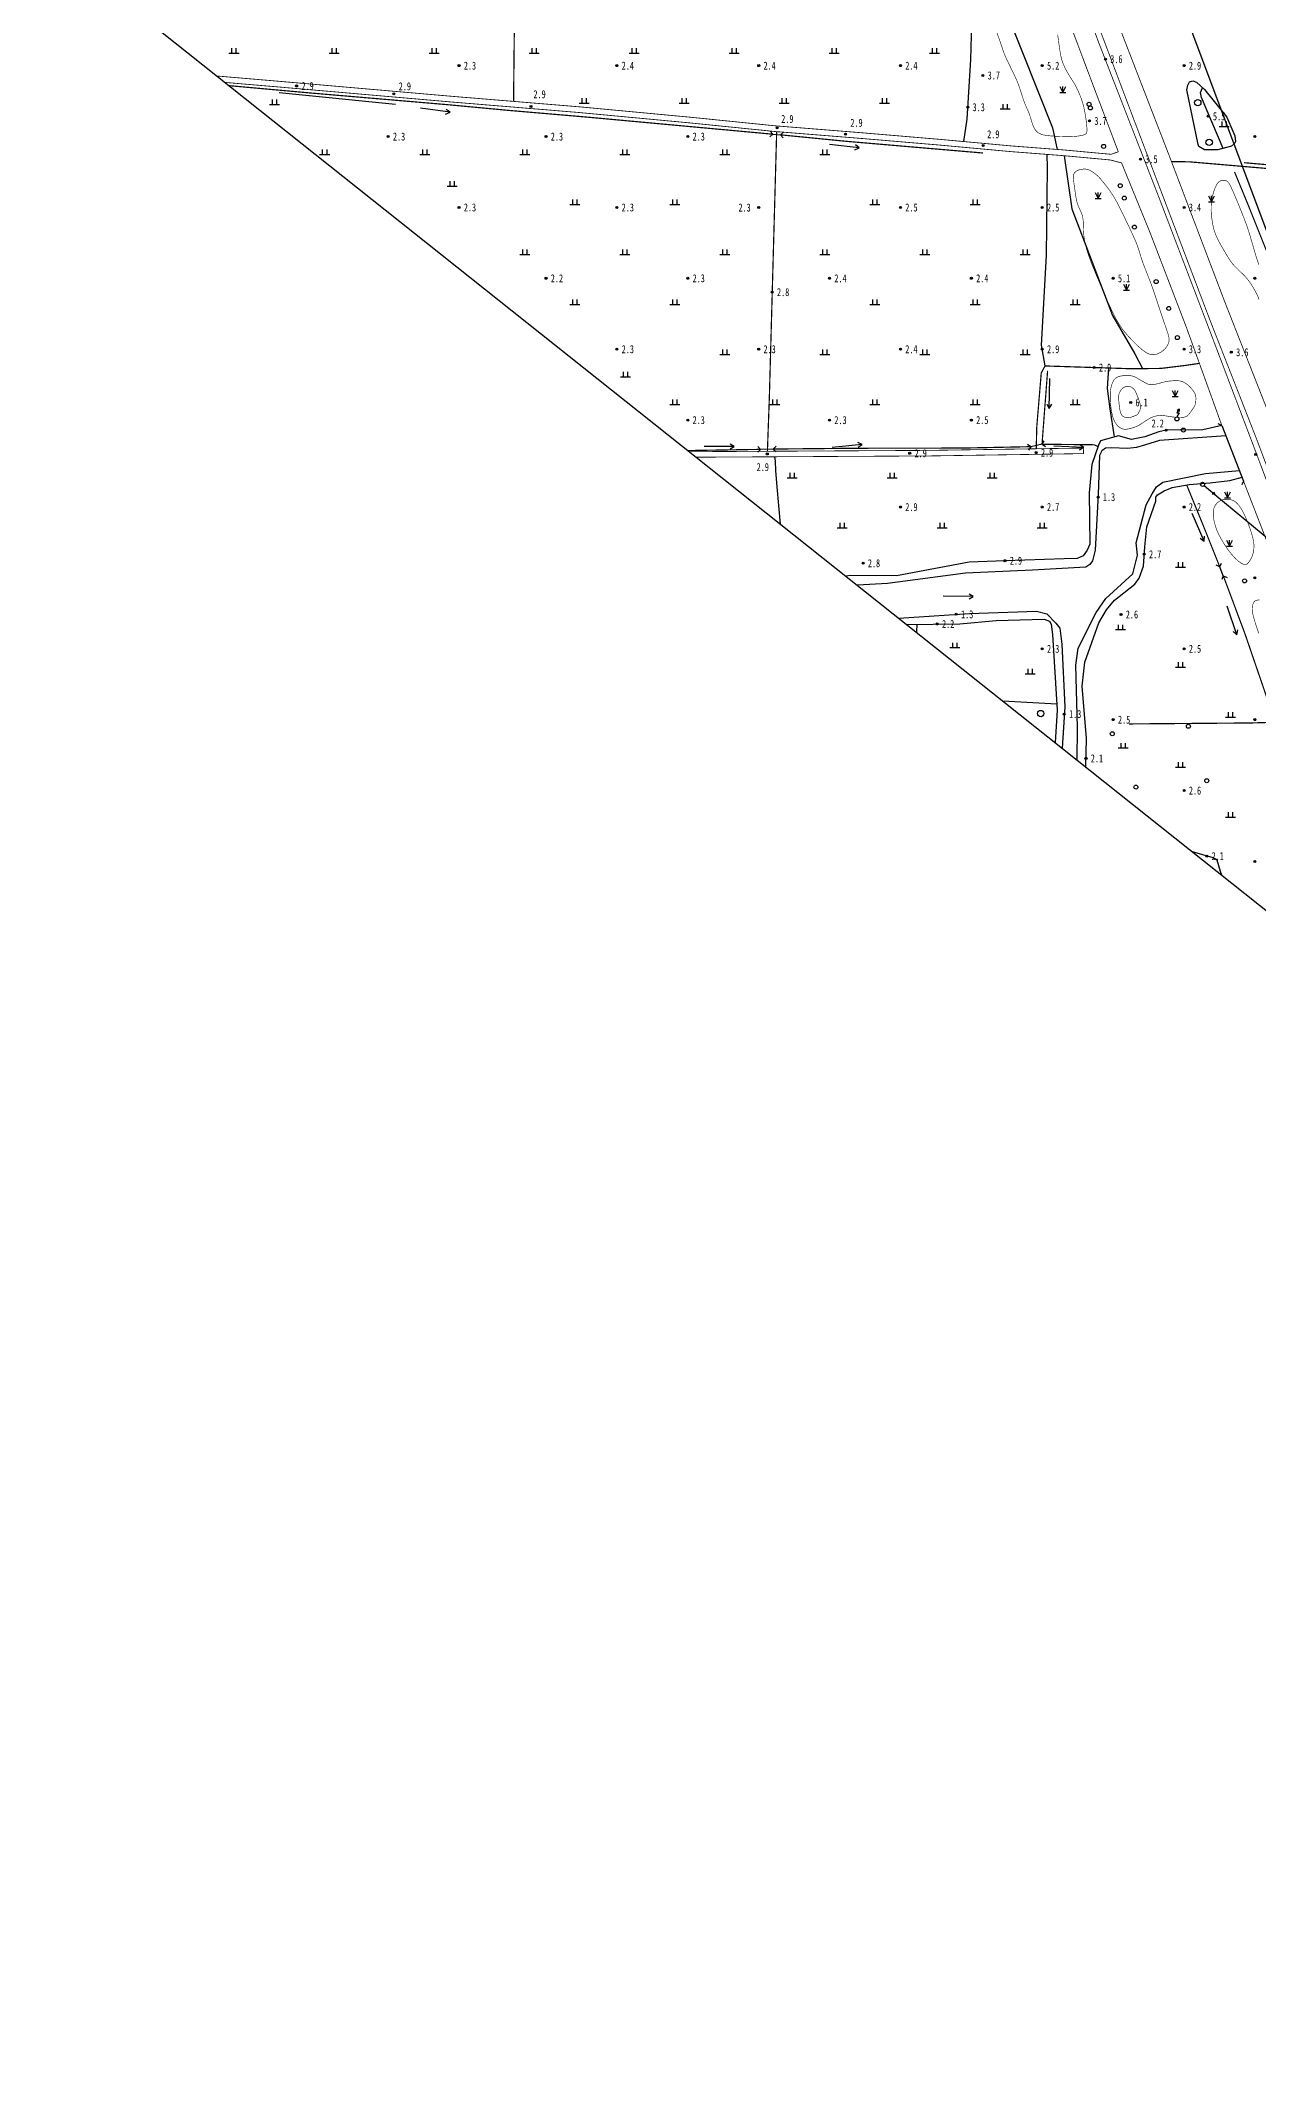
# Model space of a CAD drawing. Header units: metres. Extents: x 494039 to 619385, y 3351420 to 3402703.
# Drawn here: x 582083 to 582692, y 3395149 to 3396165 of the extents above; entities that cross this region are included whole.
import ezdxf
from ezdxf.enums import TextEntityAlignment as Align

# ---------------------------------------------------------------- set-up
doc = ezdxf.new("R2010")
doc.units = ezdxf.units.M
for name, pattern in [('2180', [0]), ('4410a', [0]), ('4430', [0]), ('8521', [0]), ('9376', [0]), ('9610', [0])]:
    doc.linetypes.add(name, pattern=pattern)
for name, color, linetype in [('210100', 130, 'Continuous'), ('220200', 130, 'Continuous'), ('220900', 130, '2180'), ('261301', 141, 'Continuous'), ('340506', 8, 'Continuous'), ('420500', 8, 'Continuous'), ('430300', 8, 'Continuous'), ('440200', 8, '4410a'), ('440300', 8, '4430'), ('510301', 8, 'Continuous'), ('541000', 8, 'Continuous'), ('541200', 8, 'Continuous'), ('720100', 8, 'Continuous'), ('760201', 8, '8521'), ('810100', 8, '9610'), ('810302', 8, 'Continuous'), ('810501', 8, 'Continuous'), ('810510', 8, 'Continuous'), ('820200', 8, 'Continuous'), ('范围线', 8, 'Continuous')]:
    doc.layers.add(name, color=color, linetype=linetype)
doc.layers.add('710101', color=8, linetype='Continuous', lineweight=0)

# ---------------------------------------------------------------- blocks, each defined once
blk = doc.blocks.new('OL')
at = {"linetype": 'Continuous'}
for p, q in [((0.58, 2.51), (0, 1.5)), ((0, 1.5), (0.58, 1.5)), ((0.58, 1.5), (0, 0.5)), ((0.58, 1.5), (0.58, 1.5))]:
    blk.add_line(p, q, dxfattribs=at)
blk.add_polyline3d([(0.07, 2.2, 0), (0.58, 2.51, 0), (0.58, 2.51, 0), (0.57, 1.91, 0)], dxfattribs=at)
blk.add_circle((0, 0), 0.5, dxfattribs=at)
blk = doc.blocks.new('gc170')
at = {"linetype": 'Continuous'}
blk.add_circle((0, 0), 0.5, dxfattribs=at)
blk = doc.blocks.new('gu')
at = {"flags": 128}
for points in [[(3.75, 0), (-3.75, 0)], [(2.71, -0.6), (3.75, 0), (3.75, 0), (2.71, 0.6)]]:
    blk.add_lwpolyline(points, dxfattribs=at)
blk = doc.blocks.new('p_point')
for radius in [0.25, 0.2, 0.15, 0.1, 0.05]:
    blk.add_circle((0, 0), radius)
blk.add_point((0, 0))
blk = doc.blocks.new('vm')
at = {"linetype": 'Continuous'}
for p, q in [((1.25, 0), (-1.25, 0)), ((-0.5, 0), (-0.5, 1.3)), ((0.5, 1.3), (0.5, 0))]:
    blk.add_line(p, q, dxfattribs=at)
blk = doc.blocks.new('v1')
blk.add_circle((0, 0), 0.8)
blk = doc.blocks.new('gc124')
for p, q in [((-0.75, 1.5), (0, 0)), ((-0.75, 0), (0.75, 0)), ((0, 0), (0, 1.5)), ((0, 0), (0.75, 1.5))]:
    blk.add_line(p, q)
blk = doc.blocks.new('gc013b')
at = {"linetype": 'Continuous'}
blk.add_line((0.5, 0), (4, 0), dxfattribs=at)
at = {"linetype": 'Continuous', "flags": 128}
blk.add_lwpolyline([(3.39, 0.35), (4, 0), (3.39, -0.35)], dxfattribs=at)
blk = doc.blocks.new('1-3&1-4')
at = {"layer": '210100', "color": 141, "linetype": 'Continuous', "flags": 128}
for points in [[(582675.3708, 3395967.0662), (582642.1489, 3395964.7641), (582635.1482, 3395962.5107), (582630.7554, 3395961.2597), (582626.2426, 3395960.7368), (582618.0794, 3395960.9737), (582615.2495, 3395960.8235), (582613.3546, 3395959.4807), (582612.2023, 3395957.2323), (582611.5951, 3395937.7822), (582610.0228, 3395909.949), (582608.6811, 3395904.6176), (582607.4453, 3395902.6871), (582605.3477, 3395901.4641), (582578.7999, 3395899.8668), (582545.2454, 3395898.358), (582506.332, 3395893.1543), (582491.2316, 3395892.3506)], [(582601.1065, 3395804.9232), (582601.2074, 3395821.2281), (582600.3775, 3395852.3849), (582601.5106, 3395860.8415), (582610.566, 3395878.7271), (582615.3455, 3395885.723), (582628.9345, 3395898.1266), (582631.1607, 3395907.3975), (582630.5247, 3395913.4945), (582635.6224, 3395932.5072), (582638.5113, 3395937.9783), (582640.7967, 3395941.6157), (582643.8247, 3395943.8397), (582665.1896, 3395948.2238), (582682.1636, 3395949.645)], [(582511.9645, 3395875.8534), (582547.3427, 3395878.3113), (582580.7812, 3395879.4303), (582585.9435, 3395878.0724), (582590.4384, 3395873.3434), (582592.3701, 3395870.8546), (582593.3379, 3395862.858), (582594.8275, 3395831.6023), (582593.6398, 3395810.8645)]]:
    blk.add_lwpolyline(points, dxfattribs=at)
at = {"layer": '220200', "color": 141, "linetype": 'Continuous', "const_width": 0.6, "flags": 128}
for points in [[(582684.5216, 3396103.5643), (582740.2997, 3396098.656), (582788.1817, 3396095.1101), (582823.9501, 3396092.0474), (582839.2796, 3396094.8101), (582840.3789, 3396095.8915), (582842.9797, 3396116.0465), (582844.7849, 3396150.8277), (582850.0569, 3396194.0504), (582849.8383, 3396194.9099), (582832.7429, 3396195.9217), (582794.4645, 3396199.0032), (582738.294, 3396203.2965), (582671.3034, 3396209.1725), (582633.6498, 3396213.1332)], [(582177.4126, 3396142.0561), (582217.883, 3396138.4057), (582286.2927, 3396132.5724), (582317.385, 3396129.6682), (582355.9318, 3396126.3665), (582448.9462, 3396117.8058)], [(582727.9152, 3395977.2611), (582721.4631, 3395994.9952), (582686.3843, 3396082.7621), (582679.6868, 3396098.9818)], [(582583.5065, 3395962.8464), (582586.293, 3395999.5255)], [(582406.6111, 3395959.6831), (582442.8941, 3395960.2775)], [(582449.2351, 3395960.4402), (582492.3199, 3395960.8337), (582543.8897, 3395960.9275), (582577.8512, 3395961.6157)], [(582583.5065, 3395962.8464), (582609.593, 3395962.565), (582611.4771, 3395961.6151)], [(582672.3289, 3395901.5519), (582664.2649, 3395921.7543), (582655.7861, 3395942.4944)], [(582710.8374, 3395827.6656), (582699.2271, 3395826.7342), (582699.0822, 3395826.6883), (582698.5498, 3395827.4288), (582697.3748, 3395831.771), (582684.9314, 3395868.0732), (582674.112, 3395897.0353)]]:
    blk.add_lwpolyline(points, dxfattribs=at)
at = {"layer": '220200', "color": 141, "linetype": 'Continuous', "const_width": 0.6, "elevation": 2.3596, "flags": 128}
blk.add_lwpolyline([(582452.8476, 3396117.4868), (582486.0653, 3396114.2097), (582553.9829, 3396108.4043)], dxfattribs=at)
at = {"layer": '220900', "color": 141, "linetype": 'Continuous'}
for p, q in [((582448.9462, 3396117.8058), (582447.4214, 3396116.5115)), ((582448.9462, 3396117.8058), (582447.6519, 3396119.3306)), ((582452.8476, 3396117.4868), (582454.3724, 3396118.7811)), ((582452.8476, 3396117.4868), (582454.1419, 3396115.962)), ((582442.8941, 3395960.2775), (582441.4441, 3395961.655)), ((582442.8941, 3395960.2775), (582441.5166, 3395958.8275)), ((582449.2351, 3395960.4402), (582450.6126, 3395961.8902)), ((582449.2351, 3395960.4402), (582450.6851, 3395959.0627)), ((582577.8512, 3395961.6157), (582576.1686, 3395962.6968)), ((582577.8512, 3395961.6157), (582576.7701, 3395959.9331)), ((582583.5065, 3395962.8464), (582584.5876, 3395964.529)), ((582583.5065, 3395962.8464), (582585.1891, 3395961.7653)), ((582672.3289, 3395901.5519), (582670.4942, 3395902.348)), ((582672.3289, 3395901.5519), (582673.125, 3395903.3866)), ((582674.112, 3395897.0353), (582673.3159, 3395895.2006)), ((582674.112, 3395897.0353), (582675.9467, 3395896.2392))]:
    blk.add_line(p, q, dxfattribs=at)
at = {"layer": '220900', "color": 141, "linetype": '2180', "flags": 128}
for points, elevation in [([(582448.9462, 3396117.8058), (582452.8476, 3396117.4868)], 2.3596), ([(582449.2351, 3395960.4402), (582442.8941, 3395960.2775)], 2.3111)]:
    blk.add_lwpolyline(points, dxfattribs=dict(at, elevation=elevation))
for points in [[(582583.5065, 3395962.8464), (582577.8512, 3395961.6157)], [(582674.112, 3395897.0353), (582672.3289, 3395901.5519)]]:
    blk.add_lwpolyline(points, dxfattribs=at)
at = {"layer": '420500', "color": 8, "linetype": 'Continuous', "const_width": 0.4, "flags": 128}
for points in [[(582522.9341, 3396459.7968), (582519.1121, 3396476.75), (582512.7256, 3396510.5051), (582511.4571, 3396510.8233), (582510.6369, 3396510.691), (582510.2929, 3396510.3206), (582510.2701, 3396509.6075), (582512.6297, 3396498.3185), (582522.7889, 3396448.4965), (582528.9449, 3396421.6435), (582535.3253, 3396395.0753), (582546.6224, 3396354.7413), (582559.1447, 3396310.8126), (582574.7128, 3396265.6974), (582591.4304, 3396218.8496), (582611.7609, 3396163.7716), (582641.9606, 3396086.1339), (582666.4264, 3396021.9721), (582689.7743, 3395960.4661), (582713.6505, 3395897.159), (582747.2055, 3395809.5492), (582781.8441, 3395719.4713), (582811.345, 3395642.2591), (582813.9149, 3395635.5918)], [(582717.5712, 3395894.6878), (582705.5255, 3395926.2652), (582690.0739, 3395967.1358), (582667.3376, 3396025.115), (582628.8635, 3396126.5571), (582611.278, 3396173.1027), (582590.3664, 3396228.2389), (582572.9703, 3396278.1765), (582558.9014, 3396319.9945), (582548.4948, 3396356.9027), (582540.5304, 3396386.3632), (582529.0999, 3396432.4474), (582522.9341, 3396459.7968)], [(582530.3889, 3396370.3365), (582541.0404, 3396335.0241), (582554.7502, 3396291.6256), (582588.7293, 3396196.209), (582609.3479, 3396141.4372), (582621.6337, 3396109.0188)], [(582698.6887, 3395973.3923), (582674.9036, 3396033.8127), (582647.5042, 3396105.9373), (582620.5335, 3396175.5844), (582595.3814, 3396243.6862), (582571.3743, 3396314.7997), (582555.4591, 3396370.4607)], [(582621.6337, 3396109.0188), (582618.0486, 3396107.7499), (582594.7459, 3396109.8999), (582568.1598, 3396111.9413), (582533.2135, 3396115.1557), (582494.2126, 3396118.4602), (582449.9216, 3396122.0182), (582407.9793, 3396126.2696), (582352.6391, 3396131.4562), (582288.3031, 3396136.7683), (582201.3561, 3396144.3256), (582171.3538, 3396146.877)], [(582175.3774, 3396143.6754), (582201.112, 3396141.4869), (582288.0625, 3396133.9294), (582352.3889, 3396128.618), (582407.7027, 3396123.4339), (582449.6638, 3396119.1806), (582493.9783, 3396115.6208), (582532.9627, 3396112.3176), (582567.9203, 3396109.1022), (582594.5059, 3396107.0608), (582617.5552, 3396104.9342), (582623.2546, 3396103.4489)], [(582623.2546, 3396103.4489), (582637.3948, 3396068.8469), (582655.6201, 3396021.3529), (582673.37, 3395972.1973)], [(582407.3273, 3395959.1132), (582527.2973, 3395959.7684), (582604.189, 3395960.9298), (582604.2309, 3395958.155), (582527.3255, 3395956.9933), (582410.7913, 3395956.3568)], [(582684.2133, 3395944.388), (582699.2375, 3395905.6531), (582711.9141, 3395871.3491), (582732.1828, 3395820.3814), (582756.4185, 3395755.97), (582776.6392, 3395703.0922), (582797.2506, 3395648.8516)]]:
    blk.add_lwpolyline(points, dxfattribs=at)
at = {"layer": '430300', "color": 8, "linetype": 'Continuous'}
for p, q in [((582673.37, 3395972.1973), (582671.5387, 3395973.0011)), ((582684.2133, 3395944.388), (582683.4095, 3395942.5567))]:
    blk.add_line(p, q, dxfattribs=at)
at = {"layer": '430300', "color": 8, "linetype": 'Continuous', "flags": 128}
blk.add_lwpolyline([(582673.37, 3395972.1973), (582684.2133, 3395944.388)], dxfattribs=at)
at = {"layer": '440200', "color": 8, "linetype": '4410a', "const_width": 0.6, "flags": 128}
blk.add_lwpolyline([(582730.7689, 3395823.9368), (582715.5417, 3395824.2805), (582687.6782, 3395823.5217), (582626.9612, 3395823.0394)], dxfattribs=at)
at = {"layer": '440300', "color": 8, "linetype": '4430', "const_width": 0.6, "flags": 128}
for points in [[(582321.7802, 3396232.4242), (582321.6655, 3396220.8598), (582319.9905, 3396188.3357), (582319.4226, 3396134.1988)], [(582446.278, 3395959.337), (582447.2453, 3395986.1385), (582450.9044, 3396119.0809)], [(582648.1903, 3396104.1313), (582657.1828, 3396103.9943), (582726.5421, 3396098.0509), (582807.5944, 3396090.9458), (582841.3713, 3396090.1639)], [(582580.6184, 3395960.5738), (582580.8859, 3395971.6221), (582583.1249, 3395998.4676), (582584.3626, 3396000.8574), (582585.117, 3396001.9684), (582628.4583, 3396000.5619), (582642.9084, 3396000.7366), (582654.7546, 3396002.1753), (582662.1521, 3396003.2635)]]:
    blk.add_lwpolyline(points, dxfattribs=at)
at = {"layer": '541000', "color": 8, "linetype": 'Continuous'}
blk.add_line((582746.3398, 3395934.1755), (582612.0386, 3396293.2799), dxfattribs=at)
at = {"layer": '541200', "color": 8, "linetype": 'Continuous'}
blk.add_line((582669.8939, 3395937.6871), (582735.4024, 3395883.2868), dxfattribs=at)
at = {"layer": '710101', "color": 8, "linetype": 'Continuous', "const_width": 0.3, "elevation": 4, "flags": 128}
for points in [[(582560.4711, 3396169.9128), (582562.6608, 3396163.8094), (582564.29, 3396158.904), (582564.7867, 3396157.6235), (582565.9012, 3396155.1097), (582569.5237, 3396147.6774), (582570.8262, 3396144.8684), (582571.3597, 3396143.6023), (582572.4006, 3396140.6917), (582574.3522, 3396134.6458), (582574.9192, 3396133.1339), (582577.0727, 3396128.1443), (582577.7412, 3396126.1883), (582578.6767, 3396123.002), (582579.2122, 3396121.6264), (582579.7203, 3396120.6267), (582579.9915, 3396120.1915), (582580.5079, 3396119.5177), (582581.017, 3396119.0143), (582581.666, 3396118.523), (582582.0646, 3396118.2776), (582582.9051, 3396117.8664), (582584.1976, 3396117.46), (582585.7264, 3396117.1825), (582588.309, 3396116.9009), (582592.0859, 3396116.6765), (582596.0812, 3396116.5792), (582598.7308, 3396116.6288), (582599.97, 3396116.7035), (582601.0946, 3396116.8095), (582602.8851, 3396117.08), (582603.5911, 3396117.231), (582604.5619, 3396117.5146), (582605.0937, 3396117.7676), (582605.3056, 3396117.9128), (582605.5984, 3396118.209), (582605.8007, 3396118.5807), (582605.939, 3396119.1114), (582605.9912, 3396119.9771), (582605.9453, 3396120.9776), (582605.6781, 3396123.7815), (582605.4532, 3396125.4878), (582604.9138, 3396128.8169), (582604.3854, 3396131.3947), (582603.7098, 3396133.8559), (582602.9301, 3396136.0877), (582601.862, 3396138.7183), (582600.7974, 3396140.9897), (582599.8351, 3396142.7993), (582596.7426, 3396147.7976), (582595.441, 3396150.042), (582594.5577, 3396151.8614), (582593.8375, 3396153.6358), (582593.403, 3396154.944), (582593.0705, 3396156.2126), (582592.622, 3396158.4658), (582592.038, 3396162.3746), (582591.3331, 3396167.6066)], [(582691.8399, 3396052.671), (582691.4895, 3396053.6174), (582690.405, 3396056.985), (582687.4575, 3396067.0625), (582686.0794, 3396071.4713), (582684.484, 3396075.7691), (582681.4411, 3396083.3047), (582679.1049, 3396088.8627), (582677.4493, 3396092.4245), (582676.9134, 3396093.3186), (582676.4452, 3396093.8942), (582675.827, 3396094.398), (582675.1927, 3396094.6858), (582674.829, 3396094.7711), (582674.1486, 3396094.81), (582673.19, 3396094.651), (582672.8074, 3396094.5217), (582672.2122, 3396094.2262), (582671.7251, 3396093.8576), (582671.4783, 3396093.6101), (582670.7666, 3396092.6207), (582670.1045, 3396091.2986), (582669.5517, 3396089.8645), (582669.2896, 3396089.0552), (582668.7593, 3396087.0881), (582668.3544, 3396085.0955), (582668.1732, 3396083.8213), (582668.0283, 3396081.8803), (582668.0133, 3396079.6227), (582668.1518, 3396077.3914), (582668.4753, 3396074.7576), (582668.9356, 3396072.1465), (582669.3888, 3396070.2597), (582669.7183, 3396069.1861), (582670.3754, 3396067.4082), (582671.137, 3396065.673), (582671.6659, 3396064.6107), (582673.022, 3396062.1403), (582674.8136, 3396059.0608), (582676.1291, 3396056.8277), (582677.4287, 3396054.7611), (582678.604, 3396053.143), (582679.8468, 3396051.7347), (582683.9037, 3396047.7715), (582684.7914, 3396046.8779), (582685.92, 3396045.64), (582686.5102, 3396044.9139), (582687.6828, 3396043.3041), (582689.3132, 3396040.7408), (582690.8639, 3396037.8563), (582691.564, 3396036.268), (582691.9648, 3396035.1669)], [(582632.0844, 3395995.2274), (582630.5679, 3395996.182), (582629.72, 3395996.5962), (582628.8769, 3395996.8776), (582627.8695, 3395997.0643), (582626.491, 3395997.161), (582625.4913, 3395997.1694), (582623.818, 3395997.0739), (582622.7417, 3395996.9087), (582622.2327, 3395996.7874), (582621.4103, 3395996.5019), (582620.5817, 3395996.0419), (582619.9773, 3395995.5601), (582619.517, 3395995.064), (582619.2756, 3395994.726), (582618.8557, 3395993.9525), (582618.4549, 3395992.9326), (582618.056, 3395991.5671), (582617.7643, 3395990.1151), (582617.632, 3395988.8275), (582617.5978, 3395986.6807), (582617.7278, 3395983.6274), (582617.995, 3395980.762), (582618.3659, 3395978.5815), (582618.8077, 3395976.7418), (582619.1744, 3395975.6038), (582619.4068, 3395975.0211), (582619.9401, 3395973.9309), (582620.6602, 3395972.8223), (582621.264, 3395972.1091), (582621.7264, 3395971.6705), (582622.7771, 3395970.9306), (582623.6518, 3395970.5431), (582624.1489, 3395970.4108), (582624.7769, 3395970.3315), (582625.7273, 3395970.3514), (582626.3641, 3395970.4313), (582627.7986, 3395970.7397), (582629.381, 3395971.2204), (582630.9249, 3395971.8137), (582631.8143, 3395972.2326), (582632.668, 3395972.7179), (582635.7982, 3395974.8682), (582637.5279, 3395975.9184), (582638.7953, 3395976.4582), (582639.4883, 3395976.6874), (582640.9033, 3395977.0456), (582642.1284, 3395977.2281), (582643.3029, 3395977.2487), (582644.8185, 3395977.0841), (582648.7637, 3395976.4645), (582651.1597, 3395976.2431), (582652.1767, 3395976.2006), (582653.6605, 3395976.2404), (582654.5986, 3395976.3801), (582655.0433, 3395976.5018), (582655.4662, 3395976.6697), (582655.9742, 3395976.9713), (582656.5761, 3395977.4847), (582656.8981, 3395977.8227), (582657.7277, 3395978.8577), (582659.4654, 3395981.3816), (582659.8037, 3395982.0212), (582659.9531, 3395982.4093), (582660.1987, 3395983.3241), (582660.2906, 3395983.8491), (582660.3653, 3395984.4881), (582660.405, 3395985.773), (582660.3648, 3395986.4254), (582660.2229, 3395987.2773), (582659.9167, 3395988.1274), (582659.6889, 3395988.5784), (582659.1459, 3395989.4451), (582657.901, 3395990.9846), (582656.8243, 3395992.0499), (582655.7799, 3395992.9143), (582654.4333, 3395993.7994), (582653.508, 3395994.2173), (582652.4519, 3395994.4761), (582651.1934, 3395994.5994), (582649.4166, 3395994.5975), (582647.2914, 3395994.4391), (582645.6605, 3395994.2044), (582644.5026, 3395993.9523), (582641.0644, 3395993.0275), (582639.6124, 3395992.7055), (582638.4986, 3395992.5696), (582637.5617, 3395992.5966), (582636.5355, 3395992.8584), (582635.573, 3395993.2833), (582632.0899, 3395995.2242)], [(582692.3046, 3395885.0695), (582691.2606, 3395884.9655), (582690.5078, 3395884.7638), (582689.9928, 3395884.5122), (582689.6421, 3395884.2335), (582689.294, 3395883.7663), (582689.0645, 3395883.2981), (582688.8827, 3395882.8189), (582688.6379, 3395881.881), (582688.5435, 3395881.1876), (582688.5208, 3395880.5457), (582688.6121, 3395879.2847), (582688.7215, 3395878.5664), (582689.1247, 3395876.763), (582689.9207, 3395874.033), (582690.6781, 3395871.6625), (582691.7923, 3395868.2868)]]:
    blk.add_lwpolyline(points, dxfattribs=at)
at = {"layer": '710101', "color": 8, "linetype": 'Continuous', "const_width": 0.3, "flags": 128}
for points, elevation in [([(582646.929, 3396013.995), (582647.0344, 3396015.0017), (582646.9595, 3396016.0222), (582646.7241, 3396017.1801), (582646.2132, 3396018.8586), (582644.5565, 3396023.6039), (582639.0293, 3396040.1748), (582637.9865, 3396043.0819), (582634.1073, 3396053.0138), (582633.3701, 3396055.1115), (582631.8592, 3396060.0228), (582631.2002, 3396061.9783), (582630.3481, 3396064.1368), (582629.6788, 3396065.6882), (582627.1056, 3396071.2549), (582623.215, 3396079.337), (582621.3075, 3396083.1071), (582620.4459, 3396084.6998), (582618.8861, 3396087.3239), (582617.2956, 3396089.7059), (582615.5635, 3396091.9912), (582612.7964, 3396095.4098), (582611.851, 3396096.451), (582610.8192, 3396097.3954), (582609.6712, 3396098.3039), (582608.4485, 3396099.1607), (582607.2512, 3396099.8251), (582606.3158, 3396100.1813), (582605.3965, 3396100.3595), (582604.3443, 3396100.3765), (582603.1818, 3396100.2422), (582602.5164, 3396100.1122), (582601.4029, 3396099.7465), (582600.9875, 3396099.5335), (582600.3622, 3396099.105), (582599.6986, 3396098.4209), (582599.4034, 3396097.9242), (582599.2161, 3396097.3519), (582599.1279, 3396096.6033), (582599.1311, 3396096.1078), (582599.299, 3396094.515), (582600.3002, 3396087.2503), (582600.81, 3396084.5498), (582601.2437, 3396082.9405), (582601.8188, 3396081.4375), (582603.2134, 3396078.4471), (582603.6157, 3396077.3147), (582603.8676, 3396076.2209), (582604.0792, 3396074.5367), (582604.1495, 3396073.395), (582604.2566, 3396069.3552), (582604.4354, 3396066.891), (582604.7592, 3396064.6688), (582605.2446, 3396062.3387), (582605.8685, 3396060.0551), (582606.3249, 3396058.5909), (582607.2294, 3396055.9521), (582608.1644, 3396053.4778), (582610.5145, 3396047.6743), (582614.2331, 3396038.8209), (582615.3409, 3396036.2747), (582617.6912, 3396031.1265), (582618.7334, 3396028.9384), (582620.3057, 3396025.8209), (582621.144, 3396024.3058), (582622.3319, 3396022.3734), (582623.6203, 3396020.4897), (582624.5476, 3396019.2577), (582626.3437, 3396017.1332), (582628.4457, 3396014.8773), (582630.6293, 3396012.6922), (582631.7443, 3396011.642), (582633.4494, 3396010.1577), (582635.2103, 3396008.8591), (582636.4332, 3396008.1673), (582637.0658, 3396007.8983), (582637.7166, 3396007.696), (582638.736, 3396007.551), (582639.6913, 3396007.6121), (582640.1764, 3396007.7025), (582641.1368, 3396007.9814), (582642.381, 3396008.5368), (582643.2978, 3396009.0972), (582643.7586, 3396009.4338), (582644.8167, 3396010.3864), (582645.8043, 3396011.5971), (582646.549, 3396012.8884)], 4), ([(582632.69, 3395981.995), (582632.4792, 3395983.1491), (582631.9831, 3395984.7484), (582631.2506, 3395986.7635), (582630.4781, 3395988.6441), (582629.9975, 3395989.5707), (582629.6786, 3395990.0469), (582629.128, 3395990.6722), (582628.5216, 3395991.1456), (582627.6346, 3395991.5913), (582626.8658, 3395991.7754), (582626.4892, 3395991.8106), (582625.7787, 3395991.7743), (582625.0418, 3395991.5574), (582623.9896, 3395990.9745), (582623.4135, 3395990.4957), (582622.8593, 3395989.852), (582622.2568, 3395988.7711), (582621.935, 3395987.818), (582621.8078, 3395986.8824), (582621.7976, 3395985.6337), (582621.9916, 3395983.2319), (582622.3419, 3395980.4428), (582622.5777, 3395979.2511), (582622.9414, 3395978.1497), (582623.1177, 3395977.7746), (582623.4311, 3395977.2787), (582623.6312, 3395977.0529), (582624.0373, 3395976.7325), (582624.6324, 3395976.4233), (582625.5512, 3395976.162), (582626.4269, 3395976.0928), (582627.1017, 3395976.1407), (582628.0047, 3395976.3496), (582629.3621, 3395976.8351), (582630.8429, 3395977.4872), (582631.2026, 3395977.7295), (582631.5106, 3395978.0733), (582631.9729, 3395978.8689), (582632.4123, 3395979.8151), (582632.6373, 3395980.7239), (582632.6893, 3395981.1898)], 6), ([(582686.0184, 3395903.048), (582685.5956, 3395902.8282), (582685.0002, 3395902.724), (582684.6911, 3395902.7418), (582684.055, 3395902.8958), (582683.0682, 3395903.3693), (582682.5656, 3395903.6928), (582681.554, 3395904.4702), (582679.7309, 3395906.1894), (582677.8341, 3395908.3209), (582676.6181, 3395909.8866), (582675.8894, 3395910.9056), (582674.5644, 3395912.9114), (582673.0759, 3395915.4057), (582671.9896, 3395917.4339), (582671.4836, 3395918.4739), (582670.7843, 3395920.0882), (582670.1277, 3395921.9772), (582669.4754, 3395924.5998), (582669.1893, 3395926.3812), (582669.0644, 3395928.1472), (582669.1167, 3395929.4392), (582669.2041, 3395930.0681), (582669.3997, 3395930.8828), (582669.7043, 3395931.6628), (582669.9283, 3395932.0782), (582670.3621, 3395932.7112), (582671.0147, 3395933.4378), (582671.7683, 3395934.0767), (582672.5179, 3395934.5587), (582673.2325, 3395934.8963), (582673.8289, 3395935.0947), (582674.8195, 3395935.2913), (582675.9597, 3395935.3543), (582676.5931, 3395935.3226), (582677.5886, 3395935.1765), (582678.5401, 3395934.9114), (582679.3151, 3395934.5756), (582679.7735, 3395934.3075), (582680.4792, 3395933.7788), (582680.8726, 3395933.4201), (582681.9455, 3395932.2005), (582683.1898, 3395930.3462), (582684.1089, 3395928.6889), (582685.4595, 3395925.8193), (582686.5642, 3395923.091), (582687.6585, 3395920.0463), (582688.4261, 3395917.5958), (582688.9787, 3395915.433), (582689.1649, 3395914.4979), (582689.3771, 3395912.9234), (582689.4265, 3395911.9658), (582689.4107, 3395911.1346), (582689.2661, 3395909.7046), (582688.9841, 3395908.2934), (582688.7915, 3395907.6046), (582688.2258, 3395906.1381), (582687.6641, 3395905.1117), (582687.1019, 3395904.2616), (582686.5078, 3395903.4956)], 4)]:
    blk.add_lwpolyline(points, close=True, dxfattribs=dict(at, elevation=elevation))
at = {"layer": '760201', "color": 8, "linetype": '8521', "flags": 128}
for points in [[(582544.4291, 3396114.1241), (582546.022, 3396125.2993), (582547.912, 3396155.1284), (582548.7462, 3396185.279), (582549.1096, 3396205.1536), (582545.6462, 3396219.7105), (582534.0286, 3396245.8191), (582523.7285, 3396277.8927), (582520.346, 3396306.1141), (582518.2371, 3396334.0509), (582517.8635, 3396339.6756), (582518.4298, 3396341.5354), (582522.2837, 3396342.6138), (582530.1222, 3396345.6202), (582531.0069, 3396347.1197), (582525.6033, 3396363.2596), (582522.5087, 3396366.7163), (582521.0541, 3396367.9545), (582520.8386, 3396368.8176), (582522.2895, 3396371.4265)], [(582585.117, 3396001.9684), (582583.3249, 3396012.3896), (582585.7165, 3396057.1555), (582586.1747, 3396101.2133), (582586.057, 3396107.7096)], [(582673.37, 3395972.1973), (582663.9094, 3395970.0301), (582645.5392, 3395969.8336), (582641.816, 3395968.9742), (582634.8231, 3395966.5417), (582628.3013, 3395965.1505), (582621.6762, 3395967.016), (582612.6589, 3395964.6214), (582611.7085, 3395962.3026), (582608.4735, 3395952.6909), (582607.1059, 3395938.6026), (582607.4084, 3395912.8122), (582606.0635, 3395909.8146), (582604.0083, 3395907.0994), (582601.1485, 3395905.7281), (582594.4915, 3395905.5829), (582565.0185, 3395904.6417), (582547.0467, 3395903.8879), (582510.7193, 3395897.0841), (582487.846, 3395897.1842), (582485.5667, 3395896.8581)], [(582452.7545, 3395922.9668), (582451.1106, 3395941.5293), (582450.5188, 3395949.7163), (582450.357, 3395954.3476), (582449.9473, 3395956.5827)], [(582605.3651, 3395801.5347), (582605.7573, 3395815.6814), (582603.5209, 3395841.9882), (582604.844, 3395853.8749), (582611.8419, 3395873.61), (582615.6934, 3395880.0851), (582619.6727, 3395884.9342), (582629.8353, 3395892.9729), (582632.0226, 3395895.8928), (582634.1817, 3395901.8287), (582634.8576, 3395911.5608), (582635.8343, 3395921.6287), (582640.3054, 3395934.329), (582640.3888, 3395936.4593), (582641.2713, 3395937.4781), (582644.4795, 3395939.4914), (582648.5534, 3395941.2796), (582656.9657, 3395942.6926), (582667.5224, 3395943.5742), (582677.2923, 3395944.6971), (582683.4518, 3395946.3411)], [(582515.8157, 3395872.7891), (582542.4782, 3395873.1457), (582560.5441, 3395874.6614), (582584.5023, 3395875.3498), (582587.2822, 3395874.3483), (582588.1235, 3395872.8473), (582588.6972, 3395867.6743), (582591.0934, 3395829.9782), (582590.0025, 3395813.7587)], [(582673.3842, 3395747.412), (582672.7504, 3395749.3486), (582671.0463, 3395754.9198), (582669.0542, 3395756.0346), (582658.7655, 3395759.044)]]:
    blk.add_lwpolyline(points, dxfattribs=at)
blk.add_lwpolyline([(582664.6378, 3396140.1186), (582675.8969, 3396126.3049), (582679.9109, 3396116.9615), (582680.1496, 3396114.1829), (582679.6766, 3396113.1799), (582678.2323, 3396111.8458), (582671.429, 3396109.9427), (582664.7212, 3396110.0531), (582661.9211, 3396111.6214), (582661.5561, 3396112.6548), (582655.9214, 3396139.9613), (582656.4165, 3396142.3563), (582657.2878, 3396144.0246), (582658.8709, 3396144.5372), (582660.6484, 3396143.8458)], close=True, dxfattribs=at)
at = {"layer": '810100', "color": 8, "linetype": '9610', "flags": 128}
for points in [[(582546.7993, 3396214.8636), (582550.5867, 3396217.019), (582588.7942, 3396120.9084), (582591.1434, 3396110.1765)], [(582673.9917, 3396110.6596), (582663.1619, 3396136.2059), (582662.6634, 3396138.6422), (582663.732, 3396140.9649)], [(582594.5059, 3396107.0608), (582598.3866, 3396080.5732), (582618.7434, 3396027.2064), (582629.9601, 3396007.9907), (582633.6903, 3396000.6251)], [(582616.6534, 3396000.945), (582616.0653, 3395990.6951), (582617.3355, 3395980.5599), (582619.574, 3395966.5467)], [(582520.9037, 3395872.8572), (582520.7018, 3395868.9012)], [(582590.9081, 3395832.8926), (582563.9918, 3395834.4554)]]:
    blk.add_lwpolyline(points, dxfattribs=at)
at = {"layer": '810510', "color": 8, "linetype": '9376', "flags": 128}
blk.add_lwpolyline([(582202.3027, 3396138.5963), (582260.3607, 3396132.8908)], dxfattribs=at)
at = {"layer": '范围线', "color": 8, "flags": 128}
blk.add_lwpolyline([(580974.9971, 3398172.2884), (580158.1729, 3397748.7629), (583102.2681, 3395406.1495), (589376.9328, 3392493.3034), (594318.9563, 3392016.403), (594002.9657, 3392059.9931), (593709.5027, 3392110.274), (593489.39, 3392154.2585), (593446.55, 3392164.1073), (593184.0367, 3392224.4585), (592856.0894, 3392311.9807), (592630.9821, 3392379.424), (592345.2786, 3392474.0542), (592112.8421, 3392558.6278), (591835.9381, 3392668.5492), (591571.4074, 3392783.2499), (591303.4331, 3392909.9936), (591275.2655, 3392923.316), (591065.2798, 3393031.2284), (591019.813, 3393054.5939), (590886.2864, 3393127.1825), (590776.1303, 3393189.2284), (589711.9005, 3393302.4152), (583546.9224, 3396125.8295)], close=True, dxfattribs=at)
at = {"layer": '261301', "color": 141, "linetype": 'Continuous', "xscale": 2, "yscale": 2}
for p, rotation in [((582280.2711, 3396129.8132, 1.0068), 351.7903566323741), ((582484.7499, 3396111.8657, 1.0068), 353.5264187516206), ((582587.3024, 3395988.27, 1.0068), 268.808879163577), ((582486.1293, 3395961.9819, 1.0068), 6.073352628386728), ((582596.8627, 3395961.4941, 2.9545), 357.6402557206599), ((582661.4916, 3395921.3127, 0.9773), 293.8528643887453), ((582541.6353, 3395886.8287, 0.9565), 359.1757826116105), ((582678.4249, 3395874.7461, 0.9773), 288.8337541033993)]:
    blk.add_blockref('gu', p, dxfattribs=dict(at, rotation=rotation))
blk.add_blockref('gu', (582422.2377, 3395961.7058, 2.9545), dxfattribs=at)
at = {"layer": '340506', "color": 8, "linetype": 'Continuous', "xscale": 2, "yscale": 2}
blk.add_blockref('OL', (582650.9163, 3395975.4595, 3.9013), dxfattribs=at)
at = {"layer": '510301', "color": 8, "linetype": 'Continuous', "xscale": 2, "yscale": 2}
for p in [(582607.0366, 3396132.7448, 3.4501), (582607.7087, 3396130.9065, 3.9441), (582614.2738, 3396111.7131, 3.2197), (582622.5733, 3396092.0508, 3.9441), (582624.6138, 3396085.8431, 3.9478), (582629.6871, 3396071.3724, 4.0146), (582640.5469, 3396044.1017, 4.0035), (582646.8641, 3396030.6958, 4.0035), (582651.1446, 3396016.107, 3.9515), (582654.1722, 3395969.926, 2.9729), (582663.7393, 3395942.798, 2.689), (582684.7314, 3395894.5318, 3.4226), (582618.614, 3395818.1294, 3.0409), (582656.6297, 3395821.8755, 2.9764), (582630.4161, 3395791.454, 3.0335), (582665.8315, 3395794.6453, 3.18)]:
    blk.add_blockref('gc170', p, dxfattribs=at)
at = {"layer": '541200', "color": 8, "linetype": 'Continuous', "xscale": 2, "yscale": 2}
blk.add_blockref('gc170', (582663.7393, 3395942.798), dxfattribs=at)
at = {"layer": '541200', "color": 8, "linetype": 'Continuous', "xscale": 2, "yscale": 2, "rotation": 320.2927651469981}
blk.add_blockref('gc013b', (582663.7393, 3395942.798), dxfattribs=at)
at = {"layer": '720100', "color": 8, "linetype": 'Continuous', "xscale": 2, "yscale": 2, "zscale": 2}
for p in [(582292.174, 3396152.0631, 2.3325), (582371.0617, 3396152.0612, 2.4011), (582441.9165, 3396152.0614, 2.4487), (582512.7713, 3396152.0615, 2.4032), (582583.6261, 3396152.0616, 5.2254), (582615.2113, 3396155.3406, 3.6298), (582654.4809, 3396152.0618, 2.909), (582211.0235, 3396141.9052, 2.9), (582553.9647, 3396147.1871, 3.6781), (582259.565, 3396138.017, 2.9), (582328.1318, 3396131.6847, 2.9), (582546.4036, 3396131.3217, 3.2688), (582451.1102, 3396120.925, 2.9), (582607.272, 3396124.4531, 3.7421), (582666.5405, 3396126.7656, 5.4711), (582256.7465, 3396116.6356, 2.3329), (582335.6343, 3396116.6338, 2.3258), (582406.4891, 3396116.6339, 2.3183), (582485.2414, 3396117.8822, 2.9), (582554.086, 3396112.1187, 2.91), (582689.9082, 3396116.6345, 2.4555), (582632.6738, 3396105.3344, 3.518), (582292.1738, 3396081.2083, 2.3251), (582371.0616, 3396081.2064, 2.3052), (582441.9164, 3396081.2066, 2.338), (582512.7712, 3396081.2067, 2.4574), (582583.626, 3396081.2069, 2.5069), (582654.4807, 3396081.207, 3.3767), (582335.6341, 3396045.779, 2.2417), (582406.4889, 3396045.7791, 2.3182), (582477.3437, 3396045.7793, 2.4243), (582548.1985, 3396045.7794, 2.3858), (582619.0533, 3396045.7795, 5.0665), (582689.9081, 3396045.7797, 4.3184), (582448.6801, 3396038.8693, 2.7967), (582371.0615, 3396010.3517, 2.3368), (582441.9162, 3396010.3518, 2.2852), (582512.771, 3396010.3519, 2.4313), (582583.6258, 3396010.3521, 2.8641), (582654.4806, 3396010.3522, 3.3332), (582609.5668, 3396001.1749, 2.8967), (582678.1097, 3396008.8257, 3.5613), (582627.8242, 3395983.739, 6.0963), (582406.4888, 3395974.9243, 2.3111), (582477.3436, 3395974.9245, 2.2955), (582548.1983, 3395974.9246, 2.4805), (582645.5392, 3395969.8336, 2.1678), (582517.382, 3395958.301, 2.9), (582580.5713, 3395958.627, 2.9), (582446.2286, 3395957.9707, 2.9), (582690.2806, 3395957.7611, 3.8122), (582512.7729, 3395931.4642, 2.8565), (582583.6277, 3395931.4643, 2.6688), (582611.5191, 3395936.4361, 1.3), (582654.4824, 3395931.4644, 2.1643), (582634.5989, 3395907.8354, 2.7307), (582494.0744, 3395903.3741, 2.8375), (582565.0185, 3395904.6417, 2.9302), (582689.9098, 3395896.0371, 2.7209), (582540.6431, 3395877.8459, 1.32), (582622.9794, 3395877.7625, 2.6441), (582531.1119, 3395872.9937, 2.1565), (582583.6275, 3395860.6095, 2.2975), (582654.4823, 3395860.6097, 2.5074), (582594.6201, 3395827.981, 1.3), (582619.0548, 3395825.1822, 2.4576), (582689.9096, 3395825.1823, 2.4716), (582605.4842, 3395805.829, 2.1379), (582654.4822, 3395789.7549, 2.5749), (582665.8221, 3395756.98, 2.1474), (582689.9095, 3395754.3275, 2.6613)]:
    blk.add_blockref('p_point', p, dxfattribs=at)
at = {"layer": '810302', "color": 8, "linetype": 'Continuous', "xscale": 2, "yscale": 2}
for p in [(582179.7186, 3396158.1413), (582229.7186, 3396158.1413), (582279.7186, 3396158.1413), (582329.7186, 3396158.1413), (582379.7186, 3396158.1413), (582429.7186, 3396158.1413), (582479.7186, 3396158.1413), (582529.7186, 3396158.1413), (582200.0274, 3396132.5495), (582354.7186, 3396133.1413), (582404.7186, 3396133.1413), (582454.7186, 3396133.1413), (582504.7186, 3396133.1413), (582565.166, 3396130.2553), (582674.4901, 3396121.5479, 5.3808), (582225.0274, 3396107.5495), (582275.0274, 3396107.5495), (582325.0274, 3396107.5495), (582375.0274, 3396107.5495), (582425.0274, 3396107.5495), (582475.0274, 3396107.5495), (582288.7489, 3396091.6847), (582350.0274, 3396082.5495), (582400.0274, 3396082.5495), (582500.0274, 3396082.5495), (582550.0274, 3396082.5495), (582325.0274, 3396057.5495), (582375.0274, 3396057.5495), (582425.0274, 3396057.5495), (582475.0274, 3396057.5495), (582525.0274, 3396057.5495), (582575.0274, 3396057.5495), (582350.0274, 3396032.5495), (582400.0274, 3396032.5495), (582500.0274, 3396032.5495), (582550.0274, 3396032.5495), (582600.0274, 3396032.5495), (582425.0274, 3396007.5495), (582475.0274, 3396007.5495), (582525.0274, 3396007.5495), (582575.0274, 3396007.5495), (582375.3227, 3395996.3783), (582400.0274, 3395982.5495), (582450.0274, 3395982.5495), (582500.0274, 3395982.5495), (582550.0274, 3395982.5495), (582600.0274, 3395982.5495), (582458.6509, 3395945.9235), (582508.6509, 3395945.9235), (582558.6509, 3395945.9235), (582483.6509, 3395920.9235), (582533.6509, 3395920.9235), (582583.6509, 3395920.9235), (582652.6631, 3395901.3015), (582622.6596, 3395870.0307), (582539.8859, 3395861.0366, 4.6919), (582577.5099, 3395847.9703, 4.6919), (582652.6631, 3395851.3015), (582677.6631, 3395826.3015), (582624.094, 3395810.9018), (582652.6631, 3395801.3015), (582677.6631, 3395776.3015)]:
    blk.add_blockref('vm', p, dxfattribs=at)
at = {"layer": '810501', "color": 8, "linetype": 'Continuous', "xscale": 2, "yscale": 2}
for p in [(582661.3243, 3396133.5817, 5.927), (582667.0214, 3396113.7541, 5.927), (582582.8469, 3395828.2213, 4.1344)]:
    blk.add_blockref('v1', p, dxfattribs=at)
at = {"layer": '820200', "color": 8, "linetype": 'Continuous', "xscale": 2, "yscale": 2}
for p in [(582593.8766, 3396138.6529, 4.4735), (582611.6304, 3396085.611, 4.4735), (582668.185, 3396083.923, 4.4735), (582625.789, 3396039.9282, 4.4735), (582649.9636, 3395986.7624, 4.4735), (582676.1837, 3395936.0067, 4.4735), (582677.1605, 3395911.9187, 4.4735)]:
    blk.add_blockref('gc124', p, dxfattribs=at)
at = {"layer": '720100', "color": 8, "width": 0.75}
for s, p in [('2.3', (582294.574, 3396152.0631, 2.3325)), ('2.4', (582373.4617, 3396152.0612, 2.4011)), ('2.4', (582444.3165, 3396152.0614, 2.4487)), ('2.4', (582515.1713, 3396152.0615, 2.4032)), ('5.2', (582586.0261, 3396152.0616, 5.2254)), ('3.6', (582617.6113, 3396155.3406, 3.6298)), ('2.9', (582656.8809, 3396152.0618, 2.909)), ('2.9', (582213.4235, 3396141.9052, 2.9)), ('2.9', (582262.0518, 3396141.7516, 2.9)), ('3.7', (582556.3647, 3396147.1871, 3.6781)), ('2.9', (582329.3648, 3396137.7925, 2.9)), ('3.3', (582548.8036, 3396131.3217, 3.2688)), ('2.9', (582453.1814, 3396125.4397, 2.9)), ('2.9', (582487.7429, 3396123.5143, 2.9)), ('3.7', (582609.672, 3396124.4531, 3.7421)), ('5.5', (582668.9405, 3396126.7656, 5.4711)), ('2.3', (582259.1465, 3396116.6356, 2.3329)), ('2.3', (582338.0343, 3396116.6338, 2.3258)), ('2.3', (582408.8891, 3396116.6339, 2.3183)), ('2.9', (582556.0927, 3396117.7812, 2.91)), ('3.5', (582635.0738, 3396105.3344, 3.518)), ('2.3', (582294.5738, 3396081.2083, 2.3251)), ('2.3', (582373.4616, 3396081.2064, 2.3052)), ('2.3', (582431.8183, 3396081.1631, 2.338)), ('2.5', (582515.1712, 3396081.2067, 2.4574)), ('2.5', (582586.026, 3396081.2069, 2.5069)), ('3.4', (582656.8807, 3396081.207, 3.3767)), ('2.2', (582338.0341, 3396045.779, 2.2417)), ('2.3', (582408.8889, 3396045.7791, 2.3182)), ('2.8', (582451.0801, 3396038.8693, 2.7967)), ('2.4', (582479.7437, 3396045.7793, 2.4243)), ('2.4', (582550.5985, 3396045.7794, 2.3858)), ('5.1', (582621.4533, 3396045.7795, 5.0665)), ('2.3', (582373.4615, 3396010.3517, 2.3368)), ('2.3', (582444.3162, 3396010.3518, 2.2852)), ('2.4', (582515.171, 3396010.3519, 2.4313)), ('2.9', (582586.0258, 3396010.3521, 2.8641)), ('3.3', (582656.8806, 3396010.3522, 3.3332)), ('3.6', (582680.5097, 3396008.8257, 3.5613)), ('2.9', (582611.9668, 3396001.1749, 2.8967)), ('6.1', (582630.2242, 3395983.739, 6.0963)), ('2.3', (582408.8888, 3395974.9243, 2.3111)), ('2.3', (582479.7436, 3395974.9245, 2.2955)), ('2.5', (582550.5983, 3395974.9246, 2.4805)), ('2.2', (582638.2656, 3395973.2575, 2.1678)), ('2.9', (582519.782, 3395958.301, 2.9)), ('2.9', (582582.9713, 3395958.627, 2.9)), ('2.9', (582440.9234, 3395951.4469, 2.9)), ('1.3', (582613.9191, 3395936.4361, 1.3)), ('2.9', (582515.1729, 3395931.4642, 2.8565)), ('2.7', (582586.0277, 3395931.4643, 2.6688)), ('2.2', (582656.8824, 3395931.4644, 2.1643)), ('2.7', (582636.9989, 3395907.8354, 2.7307)), ('2.8', (582496.4744, 3395903.3741, 2.8375)), ('2.9', (582567.4185, 3395904.6417, 2.9302)), ('1.3', (582543.0431, 3395877.8459, 1.32)), ('2.6', (582625.3794, 3395877.7625, 2.6441)), ('2.2', (582533.5119, 3395872.9937, 2.1565)), ('2.3', (582586.0275, 3395860.6095, 2.2975)), ('2.5', (582656.8823, 3395860.6097, 2.5074)), ('1.3', (582597.0201, 3395827.981, 1.3)), ('2.5', (582621.4548, 3395825.1822, 2.4576)), ('2.1', (582607.8842, 3395805.829, 2.1379)), ('2.6', (582656.8822, 3395789.7549, 2.5749)), ('2.1', (582668.2221, 3395756.98, 2.1474))]:
    blk.add_text(s, height=4, dxfattribs=at).set_placement(p, align=Align.MIDDLE_LEFT)

msp = doc.modelspace()

# ---------------------------------------------------------------- block references
msp.add_blockref('1-3&1-4', (0, 0))

doc.saveas('drawing.dxf')
